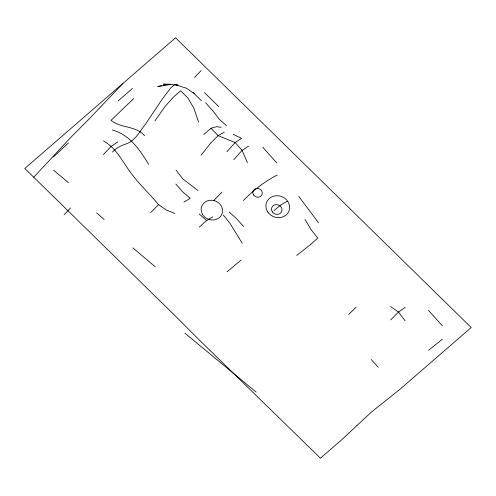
<?xml version="1.0" encoding="UTF-8"?>
<svg xmlns="http://www.w3.org/2000/svg" width="496" height="496" viewBox="0 0 496 496"><rect width="100%" height="100%" fill="white"/><g stroke="black" fill="none" stroke-linecap="round" stroke-linejoin="round"><path stroke-width="0.74" d="M154.913 120.888L165.106 106.435L173.439 97.055L180.618 90.83L187.829 97.898L193.862 108.178L198.586 122.053M201.14 155.211L210.347 143.443L218.104 135.644L224.273 132.184M226.877 151.826L235.172 142.544L241.62 138.328L233.263 134.385M233.79 159.693L242.098 150.393L248.552 146.153M33.74 177.233L71.585 136.561L89.02 119.083L122.958 83.39M64.083 214.768L70.606 207.905M194.587 77.5L201.109 70.637M103.41 154.485L111.327 146.252L117.837 141.856M213.993 200.378L221.91 192.144M150.722 212.598L158.528 204.662L166.371 210.006L174.89 213.497M390.693 319.908L398.486 312.003L405.052 307.458M348.564 314.551L356.196 307.092M112.443 152.074C116.107 148.05 121.005 145.539 126.133 143.914C135.154 140.889 139.767 131.421 145.297 124.446L162.998 98.022L170.674 88.009L174.511 84.742M68.46 142.91L53.549 156.866M133.697 98.568L111.011 120.373C120.962 128.47 135.879 125.5 144.565 135.768M243.344 200.508C253.363 190.402 264.455 181.542 277.159 175.082M199.287 227.137L206.615 220.515L212.858 216.845M203.837 134.472L211.017 128.241L216.485 126.703L221.166 127.292M118.16 100.862L132.519 88.418M241.118 260.09L227.025 271.82M273.928 210.639L280.953 204.842L287.147 201.314M442.451 339.134L428.569 350.281M296.732 255.415L310.521 244.528L317.787 238.068L311.066 229.66L305.028 219.393M183.985 202.058L190.253 198.319L182.77 191.995L175.875 184.072M161.956 85.61L157.703 86.533L170.326 84.562M163.376 85.306L164.796 85.002M170.271 84.128L163.463 84.19L177.853 85.033L175.9 84.63M174.4 84.587L176.675 84.723M174.759 84.556L186.484 88.22L194.265 93.719L201.475 100.787M112.387 129.995C130.194 135.036 139.537 149.668 148.757 164.455M103.472 140.938C116.275 147.864 122.531 161.758 130.944 172.961C139.184 184.326 149.68 193.769 158.528 204.662M390.662 306.615L398.486 312.003L405.083 320.751M197.997 190.563L182.702 178.808L176.105 170.072M68.553 182.782L53.58 170.159M184.958 333.231L256.147 392.113M132.897 247.895L155.335 266.885M96.695 212.958L104.117 219.449M199.218 213.95L206.615 220.515M226.61 125.823L219.244 119.164L212.598 110.565L205.648 102.79M229.301 212.096L236.648 218.798L243.604 226.554M204.464 92.64L218.885 106.77M193.384 92.299L194.928 93.812M211.017 128.241L218.104 135.644L235.172 142.544L242.098 150.393L247.399 162.676M442.42 325.841L428.476 310.415M276.725 162.886L262.83 147.312M371.268 359.575L378.243 367.276M223.33 215.022L230.051 223.429L242.315 243.443M298.747 196.41L318.506 222.716M356.891 425.58L341.98 439.537L320.441 458.205L197.724 338.446L176.223 316.87L24.8 168.466L175.559 37.795L471.2 327.534L399.41 389.757L371.758 411.748L356.891 425.58M267.797 212.028A12.003 10.844 20.1 0 0 288.337 212.35A12.003 10.844 20.1 0 0 277.202 195.715A12.003 10.844 20.1 0 0 267.797 212.028M272.347 211.959A5.357 4.842 20.1 0 0 281.511 211.953A5.357 4.842 20.1 0 0 276.402 204.6A5.357 4.842 20.1 0 0 272.347 211.959M253.58 195.021A4.824 4.359 20.1 0 0 261.826 195.015A4.824 4.359 20.1 0 0 257.232 188.399A4.824 4.359 20.1 0 0 253.58 195.021M202.566 214.452A10.825 9.777 20.1 0 0 221.104 215.667A10.825 9.777 20.1 0 0 211.922 200.241A10.825 9.777 20.1 0 0 202.566 214.452"/></g></svg>
